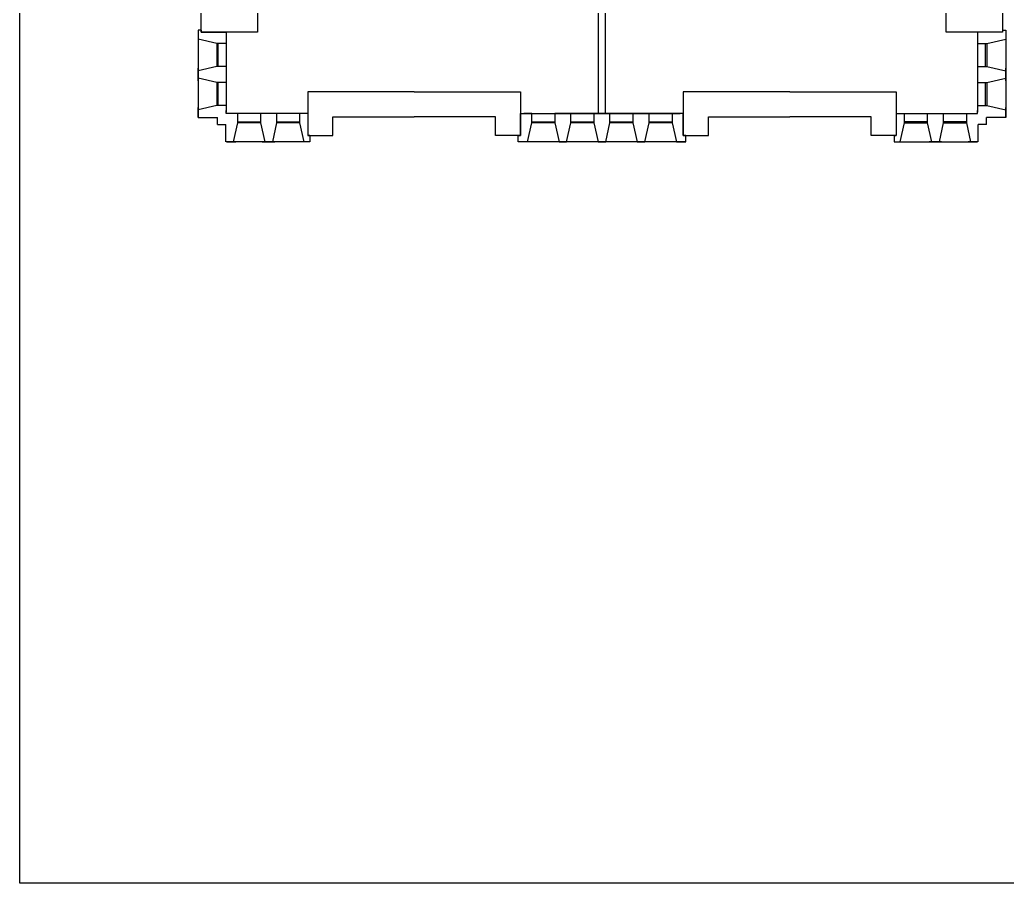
# Model space of a CAD drawing. Header units: millimetres. Extents: x -68315 to 81584, y -44830 to 67795.
# Drawn here: x -49481 to -33706, y -15155 to -1355 of the extents above; entities that cross this region are included whole.
import ezdxf

# ---------------------------------------------------------------- set-up
doc = ezdxf.new("R2010")
doc.units = ezdxf.units.MM
for name, color, linetype in [('BRICK_WALLS_P4', 1, 'Continuous'), ('COLUMNS_P5', 5, 'Continuous'), ('EXTERNAL_WORKS_P', 254, 'Continuous'), ('WINDOWS_P2', 4, 'Continuous')]:
    doc.layers.add(name, color=color, linetype=linetype)

msp = doc.modelspace()

# ---------------------------------------------------------------- linework, layer by layer
at = {"layer": 'BRICK_WALLS_P4', "linetype": 'Continuous'}
for p, q in [((-40235.6, -2854.5), (-40235.6, -435.3)), ((-40125.6, -2854.5), (-40125.6, -435.3)), ((-40125.6, -2854.5), (-40235.6, -2854.5))]:
    msp.add_line(p, q, dxfattribs=at)
at = {"layer": 'COLUMNS_P5', "linetype": 'Continuous'}
for p, q in [((-43180.6, -2504.5), (-44880.6, -2504.5)), ((-44880.6, -2504.5), (-44880.6, -3204.5)), ((-43180.6, -2504.5), (-41480.6, -2504.5)), ((-41480.6, -2504.5), (-41480.6, -3204.5)), ((-37180.6, -2504.5), (-38880.6, -2504.5)), ((-38880.6, -2504.5), (-38880.6, -3204.5)), ((-37180.6, -2504.5), (-35480.6, -2504.5)), ((-35480.6, -2504.5), (-35480.6, -3204.5)), ((-44480.6, -3204.5), (-44480.6, -2904.5)), ((-44480.6, -2904.5), (-43180.6, -2904.5)), ((-41880.6, -2904.5), (-43180.6, -2904.5)), ((-41880.6, -3204.5), (-41880.6, -2904.5)), ((-38480.6, -3204.5), (-38480.6, -2904.5)), ((-38480.6, -2904.5), (-37180.6, -2904.5)), ((-35880.6, -2904.5), (-37180.6, -2904.5)), ((-35880.6, -3204.5), (-35880.6, -2904.5)), ((-44880.6, -3204.5), (-44480.6, -3204.5)), ((-41480.6, -3204.5), (-41880.6, -3204.5)), ((-38880.6, -3204.5), (-38480.6, -3204.5)), ((-35480.6, -3204.5), (-35880.6, -3204.5))]:
    msp.add_line(p, q, dxfattribs=at)
for points in [[(-46580.6, -1554.5), (-46580.6, -1154.5), (-45680.6, -1154.5), (-45680.6, -1554.5), (-46580.6, -1554.5)], [(-33780.6, -1154.5), (-33780.6, -1554.5), (-34680.6, -1554.5), (-34680.6, -1154.5), (-33780.6, -1154.5)]]:
    msp.add_lwpolyline(points, dxfattribs=at)
at = {"layer": 'EXTERNAL_WORKS_P', "linetype": 'Continuous'}
msp.add_lwpolyline([(-21880.6, -15154.5), (-49480.6, -15154.5), (-49480.6, 10406.8)], dxfattribs=at)
at = {"layer": 'WINDOWS_P2', "linetype": 'Continuous'}
for p, q in [((-46630.6, -1523.2), (-46630.6, -2854.5)), ((-46580.6, -1523.2), (-46630.6, -1523.2)), ((-46630.6, -1523.2), (-46630.6, -1673.2)), ((-46180.6, -1554.5), (-46180.6, -2229.5)), ((-34180.6, -1554.5), (-34180.6, -2229.5)), ((-33780.6, -1523.2), (-33730.6, -1523.2)), ((-33730.6, -1523.2), (-33730.6, -2854.5)), ((-33730.6, -1523.2), (-33730.6, -1673.2)), ((-46330.6, -1733.2), (-46630.6, -1664.8)), ((-46330.6, -1733.2), (-46330.6, -2100.8)), ((-46180.6, -1733.2), (-46330.6, -1733.2)), ((-46310.6, -2100.8), (-46310.6, -1733.2)), ((-34180.6, -1733.2), (-34030.6, -1733.2)), ((-34050.6, -2100.8), (-34050.6, -1733.2)), ((-34030.6, -1733.2), (-33730.6, -1664.8)), ((-34030.6, -1733.2), (-34030.6, -2100.8)), ((-46330.6, -2100.8), (-46630.6, -2169.2)), ((-46630.6, -2329.5), (-46630.6, -2129.5)), ((-46180.6, -2100.8), (-46330.6, -2100.8)), ((-34180.6, -2100.8), (-34030.6, -2100.8)), ((-34030.6, -2100.8), (-33730.6, -2169.2)), ((-33730.6, -2329.5), (-33730.6, -2129.5)), ((-46630.6, -2229.5), (-46630.6, -2329.5)), ((-46330.6, -2358.2), (-46630.6, -2289.8)), ((-46330.6, -2358.2), (-46330.6, -2725.8)), ((-46180.6, -2358.2), (-46330.6, -2358.2)), ((-46310.6, -2725.8), (-46310.6, -2358.2)), ((-46180.6, -2229.5), (-46180.6, -2379.5)), ((-46180.6, -2229.5), (-46180.6, -2832.2)), ((-34180.6, -2229.5), (-34180.6, -2832.2)), ((-34180.6, -2229.5), (-34180.6, -2379.5)), ((-34180.6, -2358.2), (-34030.6, -2358.2)), ((-34050.6, -2725.8), (-34050.6, -2358.2)), ((-34030.6, -2358.2), (-33730.6, -2289.8)), ((-34030.6, -2358.2), (-34030.6, -2725.8)), ((-33730.6, -2229.5), (-33730.6, -2329.5)), ((-46330.6, -2725.8), (-46630.6, -2794.2)), ((-46630.6, -2854.5), (-46630.6, -2754.5)), ((-46180.6, -2725.8), (-46330.6, -2725.8)), ((-46180.6, -2854.5), (-46180.6, -2804.5)), ((-34180.6, -2725.8), (-34030.6, -2725.8)), ((-34180.6, -2854.5), (-34180.6, -2804.5)), ((-34030.6, -2725.8), (-33730.6, -2794.2)), ((-33730.6, -2854.5), (-33730.6, -2754.5)), ((-46630.6, -2914.8), (-46630.6, -2854.5)), ((-46630.6, -2854.5), (-46630.6, -2914.8)), ((-46630.6, -2914.8), (-46323.6, -2914.8)), ((-46323.6, -3026.9), (-46323.6, -2914.8)), ((-45505.6, -2854.5), (-46180.6, -2854.5)), ((-46002, -2854.5), (-46002, -3004.5)), ((-46002, -2984.5), (-45634.3, -2984.5)), ((-45505.6, -2854.5), (-45655.6, -2854.5)), ((-45634.3, -2854.5), (-45634.3, -3004.5)), ((-44880.6, -2854.5), (-45505.6, -2854.5)), ((-45377, -2854.5), (-45377, -3004.5)), ((-45377, -2984.5), (-45009.3, -2984.5)), ((-45009.3, -2854.5), (-45009.3, -3004.5)), ((-44880.6, -2854.5), (-44880.6, -3204.5)), ((-41480.6, -2854.5), (-38930.6, -2854.5)), ((-41302, -2854.5), (-41430.6, -2854.5)), ((-41302, -3004.5), (-41302, -2854.5)), ((-41302, -2984.5), (-40934.3, -2984.5)), ((-40934.3, -2854.5), (-40934.3, -3004.5)), ((-38880.6, -2854.5), (-40934.3, -2854.5)), ((-40677, -2854.5), (-40309.3, -2854.5)), ((-40677, -3004.5), (-40677, -2854.5)), ((-40677, -2984.5), (-40309.3, -2984.5)), ((-40309.3, -2854.5), (-40309.3, -3004.5)), ((-40052, -3004.5), (-40052, -2854.5)), ((-40052, -2854.5), (-39684.3, -2854.5)), ((-40052, -2984.5), (-39684.3, -2984.5)), ((-39684.3, -2854.5), (-39684.3, -3004.5)), ((-39427, -2854.5), (-39059.3, -2854.5)), ((-39427, -3004.5), (-39427, -2854.5)), ((-39427, -2984.5), (-39059.3, -2984.5)), ((-39059.3, -2854.5), (-39059.3, -3004.5)), ((-35480.6, -2854.5), (-34855.6, -2854.5)), ((-35480.6, -2854.5), (-35480.6, -3204.5)), ((-35352, -2854.5), (-35352, -3004.5)), ((-34984.3, -2984.5), (-35352, -2984.5)), ((-34984.3, -2854.5), (-34984.3, -3004.5)), ((-34855.6, -2854.5), (-34180.6, -2854.5)), ((-34855.6, -2854.5), (-34705.6, -2854.5)), ((-34727, -2854.5), (-34727, -3004.5)), ((-34359.3, -2984.5), (-34727, -2984.5)), ((-34359.3, -2854.5), (-34359.3, -3004.5)), ((-34037.6, -3026.9), (-34037.6, -2914.8)), ((-33730.6, -2914.8), (-34037.6, -2914.8)), ((-33730.6, -2854.5), (-33730.6, -2914.8)), ((-33730.6, -2914.8), (-33730.6, -2854.5)), ((-46323.6, -3026.9), (-46190.9, -3026.9)), ((-46190.9, -3304.5), (-46190.9, -3026.9)), ((-46002, -3004.5), (-46070.3, -3304.5)), ((-45634.3, -3004.5), (-46002, -3004.5)), ((-45634.3, -3004.5), (-45565.9, -3304.5)), ((-45377, -3004.5), (-45445.3, -3304.5)), ((-45009.3, -3004.5), (-45377, -3004.5)), ((-45009.3, -3004.5), (-44940.9, -3304.5)), ((-41370.3, -3304.5), (-41302, -3004.5)), ((-40934.3, -3004.5), (-41302, -3004.5)), ((-40934.3, -3004.5), (-40865.9, -3304.5)), ((-40745.3, -3304.5), (-40677, -3004.5)), ((-40309.3, -3004.5), (-40677, -3004.5)), ((-40309.3, -3004.5), (-40240.9, -3304.5)), ((-40120.3, -3304.5), (-40052, -3004.5)), ((-39684.3, -3004.5), (-40052, -3004.5)), ((-39684.3, -3004.5), (-39615.9, -3304.5)), ((-39495.3, -3304.5), (-39427, -3004.5)), ((-39059.3, -3004.5), (-39427, -3004.5)), ((-39059.3, -3004.5), (-38990.9, -3304.5)), ((-35352, -3004.5), (-35420.3, -3304.5)), ((-35352, -3004.5), (-34984.3, -3004.5)), ((-34984.3, -3004.5), (-34915.9, -3304.5)), ((-34727, -3004.5), (-34795.3, -3304.5)), ((-34727, -3004.5), (-34359.3, -3004.5)), ((-34359.3, -3004.5), (-34290.9, -3304.5)), ((-34170.3, -3304.5), (-34170.3, -3026.9)), ((-34037.6, -3026.9), (-34170.3, -3026.9)), ((-44849.3, -3304.5), (-46178.4, -3304.5)), ((-46178.4, -3304.5), (-46030.6, -3304.5)), ((-45505.6, -3304.5), (-45605.6, -3304.5)), ((-45605.6, -3304.5), (-45405.6, -3304.5)), ((-44849.3, -3304.5), (-44949.3, -3304.5)), ((-44849.3, -3204.5), (-44880.6, -3204.5)), ((-44849.3, -3204.5), (-44849.3, -3304.5)), ((-41518.6, -3304.5), (-41518.6, -3204.5)), ((-38842.6, -3304.5), (-41518.6, -3304.5)), ((-40865.9, -3304.5), (-40745.3, -3304.5)), ((-40240.9, -3304.5), (-40120.3, -3304.5)), ((-39615.9, -3304.5), (-39495.3, -3304.5)), ((-38990.9, -3304.5), (-38842.6, -3304.5)), ((-38842.6, -3304.5), (-38842.6, -3204.5)), ((-35511.9, -3204.5), (-35511.9, -3304.5)), ((-35511.9, -3204.5), (-35480.6, -3204.5)), ((-35511.9, -3304.5), (-34182.8, -3304.5)), ((-35511.9, -3304.5), (-35411.9, -3304.5)), ((-34755.6, -3304.5), (-34955.6, -3304.5)), ((-34855.6, -3304.5), (-34755.6, -3304.5)), ((-34182.8, -3304.5), (-34330.6, -3304.5))]:
    msp.add_line(p, q, dxfattribs=at)
for points in [[(-46580.6, -1523.2), (-46580.6, -1554.5), (-46180.6, -1554.5)], [(-33780.6, -1523.2), (-33780.6, -1554.5), (-34180.6, -1554.5)], [(-41518.6, -3204.5), (-41480.6, -3204.5), (-41480.6, -2854.5)], [(-38842.6, -3204.5), (-38880.6, -3204.5), (-38880.6, -2854.5)]]:
    msp.add_lwpolyline(points, dxfattribs=at)

doc.saveas('drawing.dxf')
